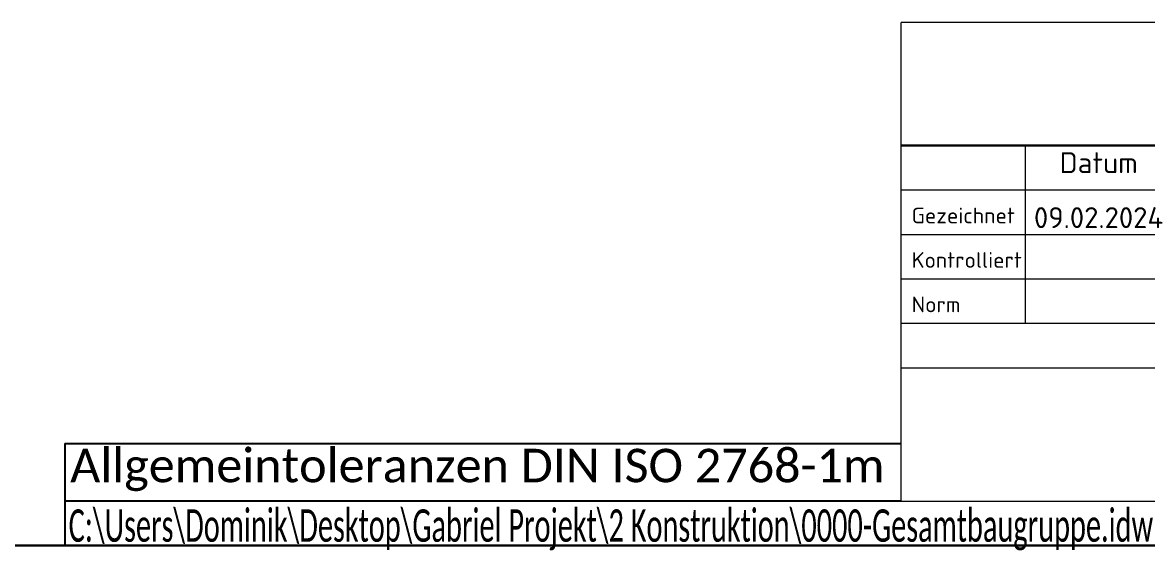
# Model space of a CAD drawing. Header units: millimetres. Extents: x 150 to 6235, y 143 to 4395.
# Drawn here: x 2789 to 4403, y 143 to 900 of the extents above; entities that cross this region are included whole.
import ezdxf
from ezdxf.enums import TextEntityAlignment as Align

# ---------------------------------------------------------------- set-up
doc = ezdxf.new("R2010")
doc.units = ezdxf.units.MM
doc.header["$LTSCALE"] = 15
for name, color, linetype, lineweight in [('AM_0', 7, 'Continuous', 35), ('AM_6', 7, 'Continuous', 35), ('Schriftkopf', 7, 'Continuous', 9)]:
    doc.layers.add(name, color=color, linetype=linetype, lineweight=lineweight)
doc.layers.add('Skizziergeometrie(Böma)', color=179, linetype='Continuous', lineweight=30, true_color=0x262659)
doc.layers.add('Symbole(Böma)', color=179, linetype='Continuous', lineweight=15, true_color=0x262659)
doc.styles.add('Böma', font='calibri.ttf')
doc.styles.add('Textstil10', font='isocpeur.ttf')
doc.styles.add('Textstil11', font='isocpeur.ttf')
doc.styles.add('Textstil8', font='isocpeur.ttf')
doc.styles.add('Textstil9', font='isocpeur.ttf')
doc.styles.add('Textstil97', font='calibri.ttf', dxfattribs={"width": 0.6})
doc.styles.add('WEC-3_5', font='arial.ttf')

# ---------------------------------------------------------------- blocks, each defined once
blk = doc.blocks.new('Ränder A3')
at = {"layer": 'Skizziergeometrie(Böma)'}
blk.add_line((410, 10), (10, 10), dxfattribs=at)
blk = doc.blocks.new('Schriftfelder Böma Projekt')
at = {"layer": 'AM_0', "lineweight": 25}
for p, q in [((138.4, 99.4), (218.4, 99.4)), ((138.4, 99.4), (138.4, 89.65)), ((218.4, 93.9), (138.4, 93.9)), ((138.4, 89.65), (218.4, 89.65))]:
    blk.add_line(p, q, dxfattribs=at)
at = {"layer": 'Schriftkopf', "lineweight": 9}
blk.add_line((358.4, 139.65), (218.4, 139.65), dxfattribs=at)
at = {"layer": 'Schriftkopf'}
for p, q in [((218.4, 93.9), (218.4, 139.65)), ((230.3, 110.9), (230.3, 127.9)), ((218.4, 123.65), (263.7, 123.65)), ((218.4, 119.4), (263.7, 119.4)), ((218.4, 115.15), (263.7, 115.15)), ((218.4, 110.9), (263.7, 110.9)), ((218.4, 106.65), (358.4, 106.65)), ((218.4, 93.9), (263.7, 93.9)), ((218.4, 89.65), (358.4, 89.65))]:
    blk.add_line(p, q, dxfattribs=at)
at = {"layer": 'Skizziergeometrie(Böma)'}
blk.add_line((218.4, 127.9), (358.4, 127.9), dxfattribs=at)
at = {"layer": 'AM_6', "color": 7, "insert": (138.9, 98.9), "char_height": 3.2, "attachment_point": 1, "style": 'WEC-3_5'}
blk.add_mtext('\\fCalibri|b0|i0;{\\H3.2000;Allgemeintoleranzen DIN ISO 2768-1m}', dxfattribs=at)
at = {"layer": 'Schriftkopf', "style": 'Textstil11'}
blk.add_text('Datum', height=2, dxfattribs=at).set_placement((237.3, 124.65), align=Align.BOTTOM_CENTER)
at = {"layer": 'Schriftkopf', "style": 'Textstil10'}
for s, p in [('Gezeichnet', (219.4, 120)), ('Kontrolliert', (219.4, 115.75)), ('Norm', (219.4, 111.5))]:
    blk.add_text(s, height=1.5, dxfattribs=at).set_placement(p, align=Align.BOTTOM_LEFT)
at = {"layer": 'Schriftkopf'}
for tag, p, height, style in [('ERSTELLUNGSDATUM_001', (231.1, 120), 2, 'Textstil11'), ('AUTOR_001', (245.1, 120), 2, 'Textstil11'), ('Blattnummer_001', (350.15, 100.34), 5, 'Textstil8'), ('Blattgröße_001', (349.4, 95.21), 2.5, 'Textstil9')]:
    blk.add_attdef(tag, p, '', height=height, dxfattribs=dict(at, style=style))
at = {"layer": 'Schriftkopf', "style": 'Textstil11'}
for tag, p in [('KONTROLLDATUM', (231.3, 115.75)), ('KONTROLLIERT_VON', (245.3, 115.75)), ('GENEHM.DAT._KONSTR.', (231.3, 111.5)), ('KONSTR._GEN._VON', (245.3, 111.5))]:
    blk.add_attdef(tag, text='', height=2, dxfattribs=at).set_placement(p, align=Align.BOTTOM_LEFT)
at = {"layer": 'Symbole(Böma)', "color": 179, "true_color": 0x262659, "style": 'Böma'}
for tag, p in [('DARSTELLUNG', (270.68, 137.69)), ('Kunde', (308.7, 98.8))]:
    blk.add_attdef(tag, text='', height=3.05, dxfattribs=at).set_placement(p, align=Align.TOP_LEFT)
blk.add_attdef('PROJEKT_001', (280.53, 95.72), '', height=3.05, dxfattribs=at)
at = {"layer": 'Symbole(Böma)', "color": 179, "true_color": 0x262659, "style": 'Textstil97', "width": 0.6}
blk.add_attdef('DATEINAME_UND_PFAD_001', (138.76, 90.01), '', height=3.1, dxfattribs=at)

msp = doc.modelspace()

# ---------------------------------------------------------------- block references
at = {"xscale": 15, "yscale": 15, "zscale": 15}
msp.add_blockref('Ränder A3', (0, 0), dxfattribs=at)
ref = msp.add_blockref('Schriftfelder Böma Projekt', (774, -1194.75), dxfattribs=dict(xscale=15, yscale=15, zscale=15))
ref.add_attrib('ERSTELLUNGSDATUM_001', '09.02.2024', (4240.5, 605.25), dxfattribs={"layer": 'Schriftkopf', "height": 30, "style": 'Textstil11'})
ref.add_attrib('DATEINAME_UND_PFAD_001', 'C:\\Users\\Dominik\\Desktop\\Gabriel Projekt\\2 Konstruktion\\0000-Gesamtbaugruppe.idw', (2855.418, 155.42), dxfattribs={"layer": 'Symbole(Böma)', "color": 179, "true_color": 0x262659, "height": 46.5, "style": 'Textstil97', "width": 0.6})

doc.saveas('drawing.dxf')
